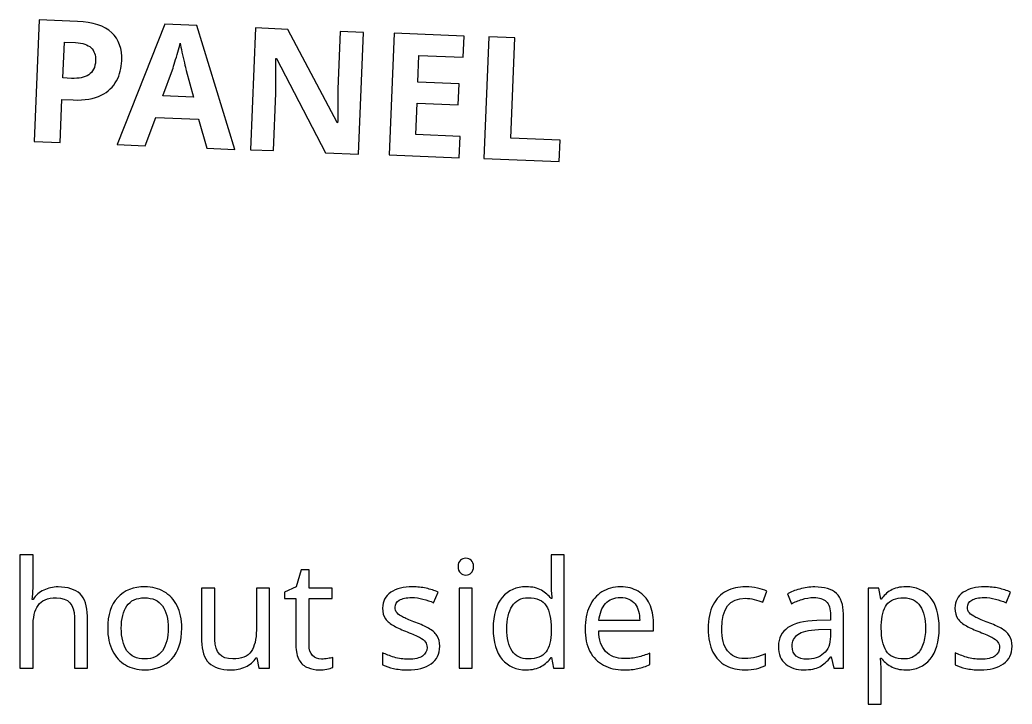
# Model space of a CAD drawing. Header units: inches. Extents: x -6.7 to 20.3, y -5.6 to 12.6.
# Drawn here: x 0.859 to 2.151, y 9.651 to 10.542 of the extents above; entities that cross this region are included whole.
import ezdxf

# ---------------------------------------------------------------- set-up
doc = ezdxf.new("R2010")
doc.units = ezdxf.units.IN
doc.header["$MEASUREMENT"] = 0
doc.layers.add('Layer 1', color=7, linetype='Continuous')

msp = doc.modelspace()

# ---------------------------------------------------------------- linework, layer by layer
at = {"layer": 'Layer 1', "color": 250}
for points, knots in [([(0.9342, 10.5399), (0.9546, 10.539), (0.9695, 10.5341), (0.9789, 10.5252), (0.9883, 10.5164), (0.9927, 10.5041), (0.9921, 10.4886), (0.9917, 10.4793), (0.9894, 10.4706), (0.9852, 10.4626), (0.981, 10.4546), (0.9744, 10.4483), (0.9652, 10.4437), (0.9561, 10.439), (0.9439, 10.437), (0.9286, 10.4376), (0.9286, 10.4376), (0.9142, 10.4382), (0.9142, 10.4382), (0.9142, 10.4382), (0.9119, 10.3821), (0.9119, 10.3821), (0.9119, 10.3821), (0.8779, 10.3835), (0.8779, 10.3835), (0.8779, 10.3835), (0.8845, 10.5419), (0.8845, 10.5419), (0.8845, 10.5419), (0.9342, 10.5399), (0.9342, 10.5399)], [0, 0, 0, 0, 0.1, 0.1, 0.1, 0.2, 0.2, 0.2, 0.3, 0.3, 0.3, 0.4, 0.4, 0.4, 0.5, 0.5, 0.5, 0.6, 0.6, 0.6, 0.7, 0.7, 0.7, 0.8, 0.8, 0.8, 0.9, 0.9, 0.9, 1, 1, 1, 1]), ([(1.1028, 10.3746), (1.1028, 10.3746), (1.0921, 10.4124), (1.0921, 10.4124), (1.0921, 10.4124), (1.0362, 10.4147), (1.0362, 10.4147), (1.0362, 10.4147), (1.0225, 10.3779), (1.0225, 10.3779), (1.0225, 10.3779), (0.9859, 10.3795), (0.9859, 10.3795), (0.9859, 10.3795), (1.0481, 10.5363), (1.0481, 10.5363), (1.0481, 10.5363), (1.0899, 10.5346), (1.0899, 10.5346), (1.0899, 10.5346), (1.1394, 10.3731), (1.1394, 10.3731), (1.1394, 10.3731), (1.1028, 10.3746), (1.1028, 10.3746)], [0, 0, 0, 0, 0.125, 0.125, 0.125, 0.25, 0.25, 0.25, 0.375, 0.375, 0.375, 0.5, 0.5, 0.5, 0.625, 0.625, 0.625, 0.75, 0.75, 0.75, 0.875, 0.875, 0.875, 1, 1, 1, 1]), ([(1.3, 10.367), (1.3, 10.367), (1.2574, 10.3688), (1.2574, 10.3688), (1.2574, 10.3688), (1.1933, 10.4915), (1.1933, 10.4915), (1.1933, 10.4915), (1.1924, 10.4915), (1.1924, 10.4915), (1.1924, 10.484), (1.1924, 10.4764), (1.1925, 10.4688), (1.1925, 10.4613), (1.1926, 10.4537), (1.1925, 10.4462), (1.1925, 10.4462), (1.1894, 10.3716), (1.1894, 10.3716), (1.1894, 10.3716), (1.1595, 10.3728), (1.1595, 10.3728), (1.1595, 10.3728), (1.1661, 10.5313), (1.1661, 10.5313), (1.1661, 10.5313), (1.2084, 10.5295), (1.2084, 10.5295), (1.2084, 10.5295), (1.2723, 10.408), (1.2723, 10.408), (1.2723, 10.408), (1.273, 10.4079), (1.273, 10.4079), (1.2732, 10.4153), (1.2732, 10.4227), (1.2732, 10.4299), (1.2732, 10.4372), (1.2732, 10.4444), (1.2733, 10.4517), (1.2733, 10.4517), (1.2763, 10.5267), (1.2763, 10.5267), (1.2763, 10.5267), (1.3065, 10.5255), (1.3065, 10.5255), (1.3065, 10.5255), (1.3, 10.367), (1.3, 10.367)], [0, 0, 0, 0, 0.0625, 0.0625, 0.0625, 0.125, 0.125, 0.125, 0.1875, 0.1875, 0.1875, 0.25, 0.25, 0.25, 0.3125, 0.3125, 0.3125, 0.375, 0.375, 0.375, 0.4375, 0.4375, 0.4375, 0.5, 0.5, 0.5, 0.5625, 0.5625, 0.5625, 0.625, 0.625, 0.625, 0.6875, 0.6875, 0.6875, 0.75, 0.75, 0.75, 0.8125, 0.8125, 0.8125, 0.875, 0.875, 0.875, 0.9375, 0.9375, 0.9375, 1, 1, 1, 1]), ([(1.4313, 10.3622), (1.4313, 10.3622), (1.34, 10.366), (1.34, 10.366), (1.34, 10.366), (1.3466, 10.5244), (1.3466, 10.5244), (1.3466, 10.5244), (1.4378, 10.5207), (1.4378, 10.5207), (1.4378, 10.5207), (1.4366, 10.4932), (1.4366, 10.4932), (1.4366, 10.4932), (1.3789, 10.4955), (1.3789, 10.4955), (1.3789, 10.4955), (1.3775, 10.4607), (1.3775, 10.4607), (1.3775, 10.4607), (1.4312, 10.4585), (1.4312, 10.4585), (1.4312, 10.4585), (1.4301, 10.431), (1.4301, 10.431), (1.4301, 10.431), (1.3764, 10.4332), (1.3764, 10.4332), (1.3764, 10.4332), (1.3747, 10.3924), (1.3747, 10.3924), (1.3747, 10.3924), (1.4324, 10.39), (1.4324, 10.39), (1.4324, 10.39), (1.4313, 10.3622), (1.4313, 10.3622)], [0, 0, 0, 0, 0.083333, 0.083333, 0.083333, 0.166667, 0.166667, 0.166667, 0.25, 0.25, 0.25, 0.333333, 0.333333, 0.333333, 0.416667, 0.416667, 0.416667, 0.5, 0.5, 0.5, 0.583333, 0.583333, 0.583333, 0.666667, 0.666667, 0.666667, 0.75, 0.75, 0.75, 0.833333, 0.833333, 0.833333, 0.916667, 0.916667, 0.916667, 1, 1, 1, 1]), ([(1.4633, 10.3613), (1.4633, 10.3613), (1.4698, 10.5198), (1.4698, 10.5198), (1.4698, 10.5198), (1.5038, 10.5184), (1.5038, 10.5184), (1.5038, 10.5184), (1.4984, 10.3879), (1.4984, 10.3879), (1.4984, 10.3879), (1.5625, 10.3853), (1.5625, 10.3853), (1.5625, 10.3853), (1.5614, 10.3573), (1.5614, 10.3573), (1.5614, 10.3573), (1.4633, 10.3613), (1.4633, 10.3613)], [0, 0, 0, 0, 0.166667, 0.166667, 0.166667, 0.333333, 0.333333, 0.333333, 0.5, 0.5, 0.5, 0.666667, 0.666667, 0.666667, 0.833333, 0.833333, 0.833333, 1, 1, 1, 1]), ([(0.9319, 10.5122), (0.9319, 10.5122), (0.9173, 10.5128), (0.9173, 10.5128), (0.9173, 10.5128), (0.9154, 10.4662), (0.9154, 10.4662), (0.9154, 10.4662), (0.9267, 10.4657), (0.9267, 10.4657), (0.936, 10.4653), (0.9434, 10.4669), (0.949, 10.4704), (0.9545, 10.4738), (0.9575, 10.48), (0.9579, 10.4889), (0.9582, 10.496), (0.9562, 10.5016), (0.952, 10.5056), (0.9478, 10.5096), (0.9411, 10.5118), (0.9319, 10.5122)], [0, 0, 0, 0, 0.142857, 0.142857, 0.142857, 0.285714, 0.285714, 0.285714, 0.428571, 0.428571, 0.428571, 0.571429, 0.571429, 0.571429, 0.714286, 0.714286, 0.714286, 0.857143, 0.857143, 0.857143, 1, 1, 1, 1]), ([(1.0759, 10.476), (1.0754, 10.4782), (1.0746, 10.4816), (1.0735, 10.4861), (1.0724, 10.4906), (1.0714, 10.4952), (1.0704, 10.4999), (1.0694, 10.5046), (1.0686, 10.5085), (1.068, 10.5114), (1.0673, 10.5081), (1.0663, 10.5042), (1.065, 10.4999), (1.0637, 10.4956), (1.0624, 10.4913), (1.0612, 10.4872), (1.06, 10.483), (1.059, 10.4795), (1.0581, 10.4767), (1.0581, 10.4767), (1.0454, 10.4428), (1.0454, 10.4428), (1.0454, 10.4428), (1.0856, 10.4411), (1.0856, 10.4411), (1.0856, 10.4411), (1.0759, 10.476), (1.0759, 10.476)], [0, 0, 0, 0, 0.111111, 0.111111, 0.111111, 0.222222, 0.222222, 0.222222, 0.333333, 0.333333, 0.333333, 0.444444, 0.444444, 0.444444, 0.555556, 0.555556, 0.555556, 0.666667, 0.666667, 0.666667, 0.777778, 0.777778, 0.777778, 0.888889, 0.888889, 0.888889, 1, 1, 1, 1]), ([(0.8765, 9.8017), (0.8765, 9.7965), (0.8761, 9.7917), (0.8755, 9.7871), (0.8755, 9.7871), (0.8767, 9.7871), (0.8767, 9.7871), (0.88, 9.7924), (0.8846, 9.7965), (0.8904, 9.7992), (0.8961, 9.8019), (0.9024, 9.8033), (0.9091, 9.8033), (0.9218, 9.8033), (0.9314, 9.8002), (0.9377, 9.7942), (0.9441, 9.7882), (0.9472, 9.7785), (0.9472, 9.7652), (0.9472, 9.7652), (0.9472, 9.6973), (0.9472, 9.6973), (0.9472, 9.6973), (0.9303, 9.6973), (0.9303, 9.6973), (0.9303, 9.6973), (0.9303, 9.764), (0.9303, 9.764), (0.9303, 9.7807), (0.9225, 9.7891), (0.907, 9.7891), (0.8953, 9.7891), (0.8873, 9.7858), (0.883, 9.7792), (0.8786, 9.7727), (0.8765, 9.7633), (0.8765, 9.7512), (0.8765, 9.7512), (0.8765, 9.6973), (0.8765, 9.6973), (0.8765, 9.6973), (0.8594, 9.6973), (0.8594, 9.6973), (0.8594, 9.6973), (0.8594, 9.8451), (0.8594, 9.8451), (0.8594, 9.8451), (0.8765, 9.8451), (0.8765, 9.8451), (0.8765, 9.8451), (0.8765, 9.8017), (0.8765, 9.8017)], [0, 0, 0, 0, 0.058824, 0.058824, 0.058824, 0.117647, 0.117647, 0.117647, 0.176471, 0.176471, 0.176471, 0.235294, 0.235294, 0.235294, 0.294118, 0.294118, 0.294118, 0.352941, 0.352941, 0.352941, 0.411765, 0.411765, 0.411765, 0.470588, 0.470588, 0.470588, 0.529412, 0.529412, 0.529412, 0.588235, 0.588235, 0.588235, 0.647059, 0.647059, 0.647059, 0.705882, 0.705882, 0.705882, 0.764706, 0.764706, 0.764706, 0.823529, 0.823529, 0.823529, 0.882353, 0.882353, 0.882353, 0.941176, 0.941176, 0.941176, 1, 1, 1, 1]), ([(1.5183, 9.6953), (1.5054, 9.6953), (1.495, 9.6999), (1.4872, 9.7089), (1.4794, 9.7179), (1.4755, 9.7313), (1.4755, 9.7492), (1.4755, 9.7671), (1.4795, 9.7806), (1.4873, 9.7897), (1.4951, 9.7989), (1.5055, 9.8035), (1.5185, 9.8035), (1.5265, 9.8035), (1.5331, 9.802), (1.5382, 9.799), (1.5434, 9.796), (1.5475, 9.7924), (1.5508, 9.7881), (1.5508, 9.7881), (1.552, 9.7881), (1.552, 9.7881), (1.5518, 9.7898), (1.5516, 9.7923), (1.5513, 9.7956), (1.5509, 9.7989), (1.5508, 9.8015), (1.5508, 9.8035), (1.5508, 9.8035), (1.5508, 9.8451), (1.5508, 9.8451), (1.5508, 9.8451), (1.5679, 9.8451), (1.5679, 9.8451), (1.5679, 9.8451), (1.5679, 9.6973), (1.5679, 9.6973), (1.5679, 9.6973), (1.5541, 9.6973), (1.5541, 9.6973), (1.5541, 9.6973), (1.5516, 9.7113), (1.5516, 9.7113), (1.5516, 9.7113), (1.5508, 9.7113), (1.5508, 9.7113), (1.5477, 9.7069), (1.5435, 9.7031), (1.5383, 9.7), (1.5332, 9.6969), (1.5265, 9.6953), (1.5183, 9.6953)], [0, 0, 0, 0, 0.058824, 0.058824, 0.058824, 0.117647, 0.117647, 0.117647, 0.176471, 0.176471, 0.176471, 0.235294, 0.235294, 0.235294, 0.294118, 0.294118, 0.294118, 0.352941, 0.352941, 0.352941, 0.411765, 0.411765, 0.411765, 0.470588, 0.470588, 0.470588, 0.529412, 0.529412, 0.529412, 0.588235, 0.588235, 0.588235, 0.647059, 0.647059, 0.647059, 0.705882, 0.705882, 0.705882, 0.764706, 0.764706, 0.764706, 0.823529, 0.823529, 0.823529, 0.882353, 0.882353, 0.882353, 0.941176, 0.941176, 0.941176, 1, 1, 1, 1]), ([(1.44, 9.8406), (1.4425, 9.8406), (1.4449, 9.8397), (1.4469, 9.838), (1.4489, 9.8362), (1.4499, 9.8335), (1.4499, 9.8297), (1.4499, 9.8261), (1.4489, 9.8234), (1.4469, 9.8215), (1.4449, 9.8197), (1.4425, 9.8188), (1.44, 9.8188), (1.4371, 9.8188), (1.4347, 9.8197), (1.4328, 9.8215), (1.4308, 9.8234), (1.4298, 9.8261), (1.4298, 9.8297), (1.4298, 9.8335), (1.4308, 9.8362), (1.4328, 9.838), (1.4347, 9.8397), (1.4371, 9.8406), (1.44, 9.8406)], [0, 0, 0, 0, 0.125, 0.125, 0.125, 0.25, 0.25, 0.25, 0.375, 0.375, 0.375, 0.5, 0.5, 0.5, 0.625, 0.625, 0.625, 0.75, 0.75, 0.75, 0.875, 0.875, 0.875, 1, 1, 1, 1]), ([(1.2521, 9.7093), (1.2547, 9.7093), (1.2574, 9.7096), (1.2601, 9.71), (1.2628, 9.7105), (1.265, 9.711), (1.2667, 9.7115), (1.2667, 9.7115), (1.2667, 9.6985), (1.2667, 9.6985), (1.2649, 9.6976), (1.2623, 9.6968), (1.2589, 9.6962), (1.2556, 9.6956), (1.2523, 9.6953), (1.2492, 9.6953), (1.2438, 9.6953), (1.2387, 9.6963), (1.2341, 9.6982), (1.2295, 9.7), (1.2258, 9.7033), (1.223, 9.708), (1.2201, 9.7127), (1.2187, 9.7192), (1.2187, 9.7276), (1.2187, 9.7276), (1.2187, 9.7883), (1.2187, 9.7883), (1.2187, 9.7883), (1.2039, 9.7883), (1.2039, 9.7883), (1.2039, 9.7883), (1.2039, 9.7965), (1.2039, 9.7965), (1.2039, 9.7965), (1.2189, 9.8033), (1.2189, 9.8033), (1.2189, 9.8033), (1.2257, 9.8254), (1.2257, 9.8254), (1.2257, 9.8254), (1.2358, 9.8254), (1.2358, 9.8254), (1.2358, 9.8254), (1.2358, 9.8015), (1.2358, 9.8015), (1.2358, 9.8015), (1.2659, 9.8015), (1.2659, 9.8015), (1.2659, 9.8015), (1.2659, 9.7883), (1.2659, 9.7883), (1.2659, 9.7883), (1.2358, 9.7883), (1.2358, 9.7883), (1.2358, 9.7883), (1.2358, 9.728), (1.2358, 9.728), (1.2358, 9.7217), (1.2373, 9.717), (1.2404, 9.7139), (1.2434, 9.7109), (1.2473, 9.7093), (1.2521, 9.7093)], [0, 0, 0, 0, 0.047619, 0.047619, 0.047619, 0.095238, 0.095238, 0.095238, 0.142857, 0.142857, 0.142857, 0.190476, 0.190476, 0.190476, 0.238095, 0.238095, 0.238095, 0.285714, 0.285714, 0.285714, 0.333333, 0.333333, 0.333333, 0.380952, 0.380952, 0.380952, 0.428571, 0.428571, 0.428571, 0.47619, 0.47619, 0.47619, 0.52381, 0.52381, 0.52381, 0.571429, 0.571429, 0.571429, 0.619048, 0.619048, 0.619048, 0.666667, 0.666667, 0.666667, 0.714286, 0.714286, 0.714286, 0.761905, 0.761905, 0.761905, 0.809524, 0.809524, 0.809524, 0.857143, 0.857143, 0.857143, 0.904762, 0.904762, 0.904762, 0.952381, 0.952381, 0.952381, 1, 1, 1, 1]), ([(1.0701, 9.7496), (1.0701, 9.7324), (1.0658, 9.719), (1.057, 9.7095), (1.0483, 9.7001), (1.0364, 9.6953), (1.0215, 9.6953), (1.0123, 9.6953), (1.0041, 9.6975), (0.9969, 9.7017), (0.9897, 9.7059), (0.9841, 9.712), (0.9799, 9.7201), (0.9758, 9.7282), (0.9737, 9.7381), (0.9737, 9.7496), (0.9737, 9.7668), (0.978, 9.7801), (0.9867, 9.7895), (0.9954, 9.7988), (1.0072, 9.8035), (1.0221, 9.8035), (1.0316, 9.8035), (1.0399, 9.8014), (1.0471, 9.7971), (1.0543, 9.7929), (1.0599, 9.7868), (1.064, 9.7789), (1.0681, 9.7709), (1.0701, 9.7611), (1.0701, 9.7496)], [0, 0, 0, 0, 0.1, 0.1, 0.1, 0.2, 0.2, 0.2, 0.3, 0.3, 0.3, 0.4, 0.4, 0.4, 0.5, 0.5, 0.5, 0.6, 0.6, 0.6, 0.7, 0.7, 0.7, 0.8, 0.8, 0.8, 0.9, 0.9, 0.9, 1, 1, 1, 1]), ([(1.1843, 9.8015), (1.1843, 9.8015), (1.1843, 9.6973), (1.1843, 9.6973), (1.1843, 9.6973), (1.1703, 9.6973), (1.1703, 9.6973), (1.1703, 9.6973), (1.1677, 9.7111), (1.1677, 9.7111), (1.1677, 9.7111), (1.167, 9.7111), (1.167, 9.7111), (1.1636, 9.7057), (1.1589, 9.7017), (1.153, 9.6991), (1.147, 9.6966), (1.1406, 9.6953), (1.1339, 9.6953), (1.1213, 9.6953), (1.1119, 9.6984), (1.1055, 9.7044), (1.0992, 9.7104), (1.096, 9.72), (1.096, 9.7333), (1.096, 9.7333), (1.096, 9.8015), (1.096, 9.8015), (1.096, 9.8015), (1.1133, 9.8015), (1.1133, 9.8015), (1.1133, 9.8015), (1.1133, 9.7344), (1.1133, 9.7344), (1.1133, 9.7178), (1.121, 9.7095), (1.1364, 9.7095), (1.148, 9.7095), (1.156, 9.7128), (1.1604, 9.7193), (1.1649, 9.7257), (1.1672, 9.7351), (1.1672, 9.7473), (1.1672, 9.7473), (1.1672, 9.8015), (1.1672, 9.8015), (1.1672, 9.8015), (1.1843, 9.8015), (1.1843, 9.8015)], [0, 0, 0, 0, 0.0625, 0.0625, 0.0625, 0.125, 0.125, 0.125, 0.1875, 0.1875, 0.1875, 0.25, 0.25, 0.25, 0.3125, 0.3125, 0.3125, 0.375, 0.375, 0.375, 0.4375, 0.4375, 0.4375, 0.5, 0.5, 0.5, 0.5625, 0.5625, 0.5625, 0.625, 0.625, 0.625, 0.6875, 0.6875, 0.6875, 0.75, 0.75, 0.75, 0.8125, 0.8125, 0.8125, 0.875, 0.875, 0.875, 0.9375, 0.9375, 0.9375, 1, 1, 1, 1]), ([(1.4059, 9.7261), (1.4059, 9.716), (1.4022, 9.7083), (1.3946, 9.7031), (1.3871, 9.6979), (1.377, 9.6953), (1.3643, 9.6953), (1.3571, 9.6953), (1.3508, 9.6959), (1.3456, 9.6971), (1.3403, 9.6983), (1.3357, 9.6999), (1.3316, 9.702), (1.3316, 9.702), (1.3316, 9.7175), (1.3316, 9.7175), (1.3358, 9.7154), (1.3408, 9.7135), (1.3467, 9.7118), (1.3526, 9.71), (1.3586, 9.7092), (1.3647, 9.7092), (1.3734, 9.7092), (1.3797, 9.7105), (1.3836, 9.7133), (1.3875, 9.7161), (1.3894, 9.7198), (1.3894, 9.7245), (1.3894, 9.7271), (1.3887, 9.7294), (1.3873, 9.7315), (1.3858, 9.7336), (1.3833, 9.7357), (1.3796, 9.7377), (1.3759, 9.7398), (1.3706, 9.7421), (1.3637, 9.7447), (1.357, 9.7473), (1.3512, 9.7499), (1.3464, 9.7525), (1.3416, 9.7551), (1.3379, 9.7582), (1.3353, 9.7618), (1.3328, 9.7655), (1.3315, 9.7701), (1.3315, 9.7758), (1.3315, 9.7847), (1.3351, 9.7915), (1.3422, 9.7963), (1.3494, 9.8011), (1.3589, 9.8035), (1.3705, 9.8035), (1.3769, 9.8035), (1.3828, 9.8028), (1.3883, 9.8016), (1.3938, 9.8004), (1.399, 9.7987), (1.4038, 9.7965), (1.4038, 9.7965), (1.398, 9.7828), (1.398, 9.7828), (1.3935, 9.7847), (1.3889, 9.7862), (1.3841, 9.7875), (1.3794, 9.7888), (1.3744, 9.7895), (1.3694, 9.7895), (1.3624, 9.7895), (1.357, 9.7883), (1.3533, 9.7861), (1.3496, 9.7838), (1.3478, 9.7807), (1.3478, 9.7768), (1.3478, 9.774), (1.3486, 9.7715), (1.3503, 9.7695), (1.352, 9.7675), (1.3548, 9.7656), (1.3588, 9.7637), (1.3627, 9.7618), (1.368, 9.7596), (1.3746, 9.757), (1.3812, 9.7545), (1.3869, 9.752), (1.3915, 9.7494), (1.3962, 9.7468), (1.3998, 9.7437), (1.4022, 9.74), (1.4047, 9.7363), (1.4059, 9.7316), (1.4059, 9.7261)], [0, 0, 0, 0, 0.033333, 0.033333, 0.033333, 0.066667, 0.066667, 0.066667, 0.1, 0.1, 0.1, 0.133333, 0.133333, 0.133333, 0.166667, 0.166667, 0.166667, 0.2, 0.2, 0.2, 0.233333, 0.233333, 0.233333, 0.266667, 0.266667, 0.266667, 0.3, 0.3, 0.3, 0.333333, 0.333333, 0.333333, 0.366667, 0.366667, 0.366667, 0.4, 0.4, 0.4, 0.433333, 0.433333, 0.433333, 0.466667, 0.466667, 0.466667, 0.5, 0.5, 0.5, 0.533333, 0.533333, 0.533333, 0.566667, 0.566667, 0.566667, 0.6, 0.6, 0.6, 0.633333, 0.633333, 0.633333, 0.666667, 0.666667, 0.666667, 0.7, 0.7, 0.7, 0.733333, 0.733333, 0.733333, 0.766667, 0.766667, 0.766667, 0.8, 0.8, 0.8, 0.833333, 0.833333, 0.833333, 0.866667, 0.866667, 0.866667, 0.9, 0.9, 0.9, 0.933333, 0.933333, 0.933333, 0.966667, 0.966667, 0.966667, 1, 1, 1, 1]), ([(1.4483, 9.8015), (1.4483, 9.8015), (1.4483, 9.6973), (1.4483, 9.6973), (1.4483, 9.6973), (1.4312, 9.6973), (1.4312, 9.6973), (1.4312, 9.6973), (1.4312, 9.8015), (1.4312, 9.8015), (1.4312, 9.8015), (1.4483, 9.8015), (1.4483, 9.8015)], [0, 0, 0, 0, 0.25, 0.25, 0.25, 0.5, 0.5, 0.5, 0.75, 0.75, 0.75, 1, 1, 1, 1]), ([(1.6412, 9.8035), (1.6501, 9.8035), (1.6578, 9.8015), (1.6642, 9.7976), (1.6707, 9.7937), (1.6756, 9.7883), (1.679, 9.7812), (1.6825, 9.7741), (1.6842, 9.7659), (1.6842, 9.7564), (1.6842, 9.7564), (1.6842, 9.7461), (1.6842, 9.7461), (1.6842, 9.7461), (1.6128, 9.7461), (1.6128, 9.7461), (1.6131, 9.7343), (1.6161, 9.7253), (1.6219, 9.7192), (1.6276, 9.713), (1.6357, 9.7099), (1.6461, 9.7099), (1.6527, 9.7099), (1.6585, 9.7105), (1.6637, 9.7118), (1.6688, 9.713), (1.6741, 9.7148), (1.6795, 9.7171), (1.6795, 9.7171), (1.6795, 9.7022), (1.6795, 9.7022), (1.6742, 9.6998), (1.6689, 9.6981), (1.6638, 9.697), (1.6586, 9.6959), (1.6524, 9.6953), (1.6453, 9.6953), (1.6354, 9.6953), (1.6267, 9.6974), (1.6191, 9.7014), (1.6116, 9.7054), (1.6057, 9.7114), (1.6014, 9.7194), (1.5972, 9.7273), (1.5951, 9.7371), (1.5951, 9.7486), (1.5951, 9.76), (1.597, 9.7698), (1.6009, 9.778), (1.6047, 9.7862), (1.6101, 9.7924), (1.617, 9.7968), (1.6239, 9.8013), (1.632, 9.8035), (1.6412, 9.8035)], [0, 0, 0, 0, 0.055556, 0.055556, 0.055556, 0.111111, 0.111111, 0.111111, 0.166667, 0.166667, 0.166667, 0.222222, 0.222222, 0.222222, 0.277778, 0.277778, 0.277778, 0.333333, 0.333333, 0.333333, 0.388889, 0.388889, 0.388889, 0.444444, 0.444444, 0.444444, 0.5, 0.5, 0.5, 0.555556, 0.555556, 0.555556, 0.611111, 0.611111, 0.611111, 0.666667, 0.666667, 0.666667, 0.722222, 0.722222, 0.722222, 0.777778, 0.777778, 0.777778, 0.833333, 0.833333, 0.833333, 0.888889, 0.888889, 0.888889, 0.944444, 0.944444, 0.944444, 1, 1, 1, 1]), ([(1.803, 9.6953), (1.7938, 9.6953), (1.7856, 9.6972), (1.7784, 9.701), (1.7712, 9.7047), (1.7655, 9.7106), (1.7615, 9.7185), (1.7574, 9.7264), (1.7553, 9.7365), (1.7553, 9.7488), (1.7553, 9.7617), (1.7575, 9.7721), (1.7618, 9.7801), (1.766, 9.7882), (1.7718, 9.7941), (1.7792, 9.7978), (1.7865, 9.8016), (1.7948, 9.8035), (1.8041, 9.8035), (1.8095, 9.8035), (1.8146, 9.8029), (1.8195, 9.8018), (1.8244, 9.8007), (1.8285, 9.7994), (1.8316, 9.7978), (1.8316, 9.7978), (1.8263, 9.7836), (1.8263, 9.7836), (1.8232, 9.7848), (1.8196, 9.7859), (1.8154, 9.7869), (1.8113, 9.788), (1.8074, 9.7885), (1.8038, 9.7885), (1.7833, 9.7885), (1.773, 9.7753), (1.773, 9.749), (1.773, 9.7364), (1.7755, 9.7268), (1.7805, 9.7201), (1.7855, 9.7135), (1.7929, 9.7101), (1.8028, 9.7101), (1.8085, 9.7101), (1.8135, 9.7107), (1.8179, 9.7119), (1.8222, 9.713), (1.8262, 9.7145), (1.8298, 9.7162), (1.8298, 9.7162), (1.8298, 9.701), (1.8298, 9.701), (1.8263, 9.6992), (1.8225, 9.6978), (1.8182, 9.6968), (1.814, 9.6958), (1.8089, 9.6953), (1.803, 9.6953)], [0, 0, 0, 0, 0.052632, 0.052632, 0.052632, 0.105263, 0.105263, 0.105263, 0.157895, 0.157895, 0.157895, 0.210526, 0.210526, 0.210526, 0.263158, 0.263158, 0.263158, 0.315789, 0.315789, 0.315789, 0.368421, 0.368421, 0.368421, 0.421053, 0.421053, 0.421053, 0.473684, 0.473684, 0.473684, 0.526316, 0.526316, 0.526316, 0.578947, 0.578947, 0.578947, 0.631579, 0.631579, 0.631579, 0.684211, 0.684211, 0.684211, 0.736842, 0.736842, 0.736842, 0.789474, 0.789474, 0.789474, 0.842105, 0.842105, 0.842105, 0.894737, 0.894737, 0.894737, 0.947368, 0.947368, 0.947368, 1, 1, 1, 1]), ([(1.894, 9.8033), (1.9067, 9.8033), (1.9161, 9.8005), (1.9222, 9.7949), (1.9283, 9.7893), (1.9313, 9.7804), (1.9313, 9.7683), (1.9313, 9.7683), (1.9313, 9.6973), (1.9313, 9.6973), (1.9313, 9.6973), (1.9189, 9.6973), (1.9189, 9.6973), (1.9189, 9.6973), (1.9156, 9.7121), (1.9156, 9.7121), (1.9156, 9.7121), (1.9148, 9.7121), (1.9148, 9.7121), (1.9102, 9.7064), (1.9055, 9.7022), (1.9005, 9.6994), (1.8955, 9.6967), (1.8886, 9.6953), (1.8798, 9.6953), (1.8703, 9.6953), (1.8625, 9.6978), (1.8563, 9.7028), (1.85, 9.7078), (1.8469, 9.7156), (1.8469, 9.7263), (1.8469, 9.7366), (1.851, 9.7446), (1.8592, 9.7503), (1.8673, 9.7559), (1.8799, 9.759), (1.8969, 9.7595), (1.8969, 9.7595), (1.9146, 9.7601), (1.9146, 9.7601), (1.9146, 9.7601), (1.9146, 9.7663), (1.9146, 9.7663), (1.9146, 9.775), (1.9127, 9.781), (1.909, 9.7844), (1.9052, 9.7878), (1.8999, 9.7895), (1.893, 9.7895), (1.8876, 9.7895), (1.8824, 9.7886), (1.8775, 9.787), (1.8725, 9.7854), (1.8679, 9.7836), (1.8636, 9.7815), (1.8636, 9.7815), (1.8584, 9.7943), (1.8584, 9.7943), (1.8629, 9.7968), (1.8683, 9.7989), (1.8745, 9.8006), (1.8808, 9.8024), (1.8872, 9.8033), (1.894, 9.8033)], [0, 0, 0, 0, 0.047619, 0.047619, 0.047619, 0.095238, 0.095238, 0.095238, 0.142857, 0.142857, 0.142857, 0.190476, 0.190476, 0.190476, 0.238095, 0.238095, 0.238095, 0.285714, 0.285714, 0.285714, 0.333333, 0.333333, 0.333333, 0.380952, 0.380952, 0.380952, 0.428571, 0.428571, 0.428571, 0.47619, 0.47619, 0.47619, 0.52381, 0.52381, 0.52381, 0.571429, 0.571429, 0.571429, 0.619048, 0.619048, 0.619048, 0.666667, 0.666667, 0.666667, 0.714286, 0.714286, 0.714286, 0.761905, 0.761905, 0.761905, 0.809524, 0.809524, 0.809524, 0.857143, 0.857143, 0.857143, 0.904762, 0.904762, 0.904762, 0.952381, 0.952381, 0.952381, 1, 1, 1, 1]), ([(2.0132, 9.8035), (2.026, 9.8035), (2.0363, 9.799), (2.0442, 9.79), (2.052, 9.7811), (2.056, 9.7676), (2.056, 9.7496), (2.056, 9.7318), (2.052, 9.7184), (2.0442, 9.7092), (2.0363, 9.6999), (2.0259, 9.6953), (2.013, 9.6953), (2.0049, 9.6953), (1.9983, 9.6969), (1.993, 9.6999), (1.9878, 9.703), (1.9837, 9.7065), (1.9807, 9.7105), (1.9807, 9.7105), (1.9795, 9.7105), (1.9795, 9.7105), (1.9798, 9.7083), (1.9801, 9.7055), (1.9803, 9.7022), (1.9806, 9.6988), (1.9807, 9.6959), (1.9807, 9.6934), (1.9807, 9.6934), (1.9807, 9.6506), (1.9807, 9.6506), (1.9807, 9.6506), (1.9636, 9.6506), (1.9636, 9.6506), (1.9636, 9.6506), (1.9636, 9.8015), (1.9636, 9.8015), (1.9636, 9.8015), (1.9776, 9.8015), (1.9776, 9.8015), (1.9776, 9.8015), (1.9799, 9.7873), (1.9799, 9.7873), (1.9799, 9.7873), (1.9807, 9.7873), (1.9807, 9.7873), (1.9838, 9.7919), (1.9879, 9.7957), (1.993, 9.7988), (1.998, 9.8019), (2.0047, 9.8035), (2.0132, 9.8035)], [0, 0, 0, 0, 0.058824, 0.058824, 0.058824, 0.117647, 0.117647, 0.117647, 0.176471, 0.176471, 0.176471, 0.235294, 0.235294, 0.235294, 0.294118, 0.294118, 0.294118, 0.352941, 0.352941, 0.352941, 0.411765, 0.411765, 0.411765, 0.470588, 0.470588, 0.470588, 0.529412, 0.529412, 0.529412, 0.588235, 0.588235, 0.588235, 0.647059, 0.647059, 0.647059, 0.705882, 0.705882, 0.705882, 0.764706, 0.764706, 0.764706, 0.823529, 0.823529, 0.823529, 0.882353, 0.882353, 0.882353, 0.941176, 0.941176, 0.941176, 1, 1, 1, 1]), ([(2.151, 9.7261), (2.151, 9.716), (2.1473, 9.7083), (2.1398, 9.7031), (2.1322, 9.6979), (2.1221, 9.6953), (2.1094, 9.6953), (2.1022, 9.6953), (2.0959, 9.6959), (2.0907, 9.6971), (2.0854, 9.6983), (2.0808, 9.6999), (2.0768, 9.702), (2.0768, 9.702), (2.0768, 9.7175), (2.0768, 9.7175), (2.0809, 9.7154), (2.0859, 9.7135), (2.0918, 9.7118), (2.0977, 9.71), (2.1037, 9.7092), (2.1098, 9.7092), (2.1185, 9.7092), (2.1248, 9.7105), (2.1287, 9.7133), (2.1326, 9.7161), (2.1345, 9.7198), (2.1345, 9.7245), (2.1345, 9.7271), (2.1338, 9.7294), (2.1324, 9.7315), (2.1309, 9.7336), (2.1284, 9.7357), (2.1247, 9.7377), (2.121, 9.7398), (2.1157, 9.7421), (2.1088, 9.7447), (2.1021, 9.7473), (2.0963, 9.7499), (2.0915, 9.7525), (2.0867, 9.7551), (2.083, 9.7582), (2.0805, 9.7618), (2.0779, 9.7655), (2.0766, 9.7701), (2.0766, 9.7758), (2.0766, 9.7847), (2.0802, 9.7915), (2.0874, 9.7963), (2.0945, 9.8011), (2.104, 9.8035), (2.1156, 9.8035), (2.122, 9.8035), (2.1279, 9.8028), (2.1334, 9.8016), (2.1389, 9.8004), (2.1441, 9.7987), (2.1489, 9.7965), (2.1489, 9.7965), (2.1431, 9.7828), (2.1431, 9.7828), (2.1387, 9.7847), (2.1341, 9.7862), (2.1293, 9.7875), (2.1245, 9.7888), (2.1195, 9.7895), (2.1145, 9.7895), (2.1075, 9.7895), (2.1021, 9.7883), (2.0984, 9.7861), (2.0947, 9.7838), (2.0929, 9.7807), (2.0929, 9.7768), (2.0929, 9.774), (2.0937, 9.7715), (2.0954, 9.7695), (2.0971, 9.7675), (2.0999, 9.7656), (2.1039, 9.7637), (2.1078, 9.7618), (2.1131, 9.7596), (2.1197, 9.757), (2.1263, 9.7545), (2.132, 9.752), (2.1366, 9.7494), (2.1413, 9.7468), (2.1449, 9.7437), (2.1473, 9.74), (2.1498, 9.7363), (2.151, 9.7316), (2.151, 9.7261)], [0, 0, 0, 0, 0.033333, 0.033333, 0.033333, 0.066667, 0.066667, 0.066667, 0.1, 0.1, 0.1, 0.133333, 0.133333, 0.133333, 0.166667, 0.166667, 0.166667, 0.2, 0.2, 0.2, 0.233333, 0.233333, 0.233333, 0.266667, 0.266667, 0.266667, 0.3, 0.3, 0.3, 0.333333, 0.333333, 0.333333, 0.366667, 0.366667, 0.366667, 0.4, 0.4, 0.4, 0.433333, 0.433333, 0.433333, 0.466667, 0.466667, 0.466667, 0.5, 0.5, 0.5, 0.533333, 0.533333, 0.533333, 0.566667, 0.566667, 0.566667, 0.6, 0.6, 0.6, 0.633333, 0.633333, 0.633333, 0.666667, 0.666667, 0.666667, 0.7, 0.7, 0.7, 0.733333, 0.733333, 0.733333, 0.766667, 0.766667, 0.766667, 0.8, 0.8, 0.8, 0.833333, 0.833333, 0.833333, 0.866667, 0.866667, 0.866667, 0.9, 0.9, 0.9, 0.933333, 0.933333, 0.933333, 0.966667, 0.966667, 0.966667, 1, 1, 1, 1]), ([(0.9914, 9.7496), (0.9914, 9.7373), (0.9938, 9.7275), (0.9987, 9.7203), (1.0035, 9.7131), (1.0113, 9.7095), (1.0219, 9.7095), (1.0324, 9.7095), (1.0401, 9.7131), (1.045, 9.7203), (1.05, 9.7275), (1.0524, 9.7373), (1.0524, 9.7496), (1.0524, 9.7619), (1.05, 9.7716), (1.045, 9.7786), (1.0401, 9.7856), (1.0323, 9.7891), (1.0217, 9.7891), (1.0111, 9.7891), (1.0034, 9.7856), (0.9986, 9.7786), (0.9938, 9.7716), (0.9914, 9.7619), (0.9914, 9.7496)], [0, 0, 0, 0, 0.125, 0.125, 0.125, 0.25, 0.25, 0.25, 0.375, 0.375, 0.375, 0.5, 0.5, 0.5, 0.625, 0.625, 0.625, 0.75, 0.75, 0.75, 0.875, 0.875, 0.875, 1, 1, 1, 1]), ([(1.521, 9.7095), (1.5321, 9.7095), (1.5398, 9.7126), (1.5443, 9.7186), (1.5487, 9.7246), (1.551, 9.7337), (1.551, 9.7459), (1.551, 9.7459), (1.551, 9.749), (1.551, 9.749), (1.551, 9.762), (1.5488, 9.7719), (1.5446, 9.7789), (1.5403, 9.7858), (1.5324, 9.7893), (1.5208, 9.7893), (1.5116, 9.7893), (1.5047, 9.7856), (1.5001, 9.7783), (1.4955, 9.771), (1.4932, 9.7611), (1.4932, 9.7488), (1.4932, 9.7364), (1.4955, 9.7267), (1.5001, 9.7198), (1.5047, 9.713), (1.5117, 9.7095), (1.521, 9.7095)], [0, 0, 0, 0, 0.111111, 0.111111, 0.111111, 0.222222, 0.222222, 0.222222, 0.333333, 0.333333, 0.333333, 0.444444, 0.444444, 0.444444, 0.555556, 0.555556, 0.555556, 0.666667, 0.666667, 0.666667, 0.777778, 0.777778, 0.777778, 0.888889, 0.888889, 0.888889, 1, 1, 1, 1]), ([(1.641, 9.7895), (1.6328, 9.7895), (1.6264, 9.7868), (1.6217, 9.7816), (1.6169, 9.7763), (1.6141, 9.769), (1.6132, 9.7597), (1.6132, 9.7597), (1.6663, 9.7597), (1.6663, 9.7597), (1.6662, 9.7685), (1.6641, 9.7757), (1.6601, 9.7812), (1.656, 9.7867), (1.6497, 9.7895), (1.641, 9.7895)], [0, 0, 0, 0, 0.2, 0.2, 0.2, 0.4, 0.4, 0.4, 0.6, 0.6, 0.6, 0.8, 0.8, 0.8, 1, 1, 1, 1]), ([(2.0101, 9.7891), (1.9994, 9.7891), (1.9919, 9.7861), (1.9876, 9.7801), (1.9833, 9.7742), (1.981, 9.7651), (1.9807, 9.7529), (1.9807, 9.7529), (1.9807, 9.7496), (1.9807, 9.7496), (1.9807, 9.7368), (1.9828, 9.7269), (1.987, 9.7199), (1.9912, 9.713), (1.999, 9.7095), (2.0105, 9.7095), (2.0168, 9.7095), (2.022, 9.7113), (2.0261, 9.7148), (2.0302, 9.7183), (2.0332, 9.7231), (2.0352, 9.7291), (2.0373, 9.7351), (2.0383, 9.742), (2.0383, 9.7498), (2.0383, 9.7617), (2.036, 9.7712), (2.0314, 9.7784), (2.0268, 9.7855), (2.0197, 9.7891), (2.0101, 9.7891)], [0, 0, 0, 0, 0.1, 0.1, 0.1, 0.2, 0.2, 0.2, 0.3, 0.3, 0.3, 0.4, 0.4, 0.4, 0.5, 0.5, 0.5, 0.6, 0.6, 0.6, 0.7, 0.7, 0.7, 0.8, 0.8, 0.8, 0.9, 0.9, 0.9, 1, 1, 1, 1]), ([(1.899, 9.7477), (1.8861, 9.7471), (1.8771, 9.7451), (1.8721, 9.7414), (1.8671, 9.7378), (1.8646, 9.7327), (1.8646, 9.7261), (1.8646, 9.7202), (1.8664, 9.716), (1.87, 9.7132), (1.8735, 9.7105), (1.8781, 9.7092), (1.8837, 9.7092), (1.8925, 9.7092), (1.8998, 9.7116), (1.9056, 9.7164), (1.9115, 9.7213), (1.9144, 9.7288), (1.9144, 9.7389), (1.9144, 9.7389), (1.9144, 9.7482), (1.9144, 9.7482), (1.9144, 9.7482), (1.899, 9.7477), (1.899, 9.7477)], [0, 0, 0, 0, 0.125, 0.125, 0.125, 0.25, 0.25, 0.25, 0.375, 0.375, 0.375, 0.5, 0.5, 0.5, 0.625, 0.625, 0.625, 0.75, 0.75, 0.75, 0.875, 0.875, 0.875, 1, 1, 1, 1])]:
    msp.add_open_spline(points, degree=3, knots=knots, dxfattribs=at)
at = {"layer": 'Layer 1', "color": 240, "lineweight": 9}
for points, knots in [([(0.9342, 10.5399), (0.9546, 10.539), (0.9695, 10.5341), (0.9789, 10.5252), (0.9883, 10.5164), (0.9927, 10.5041), (0.9921, 10.4886), (0.9917, 10.4793), (0.9894, 10.4706), (0.9852, 10.4626), (0.981, 10.4546), (0.9744, 10.4483), (0.9652, 10.4437), (0.9561, 10.439), (0.9439, 10.437), (0.9286, 10.4376), (0.9286, 10.4376), (0.9142, 10.4382), (0.9142, 10.4382), (0.9142, 10.4382), (0.9119, 10.3821), (0.9119, 10.3821), (0.9119, 10.3821), (0.8779, 10.3835), (0.8779, 10.3835), (0.8779, 10.3835), (0.8845, 10.5419), (0.8845, 10.5419), (0.8845, 10.5419), (0.9342, 10.5399), (0.9342, 10.5399)], [0, 0, 0, 0, 0.1, 0.1, 0.1, 0.2, 0.2, 0.2, 0.3, 0.3, 0.3, 0.4, 0.4, 0.4, 0.5, 0.5, 0.5, 0.6, 0.6, 0.6, 0.7, 0.7, 0.7, 0.8, 0.8, 0.8, 0.9, 0.9, 0.9, 1, 1, 1, 1]), ([(1.1028, 10.3746), (1.1028, 10.3746), (1.0921, 10.4124), (1.0921, 10.4124), (1.0921, 10.4124), (1.0362, 10.4147), (1.0362, 10.4147), (1.0362, 10.4147), (1.0225, 10.3779), (1.0225, 10.3779), (1.0225, 10.3779), (0.9859, 10.3795), (0.9859, 10.3795), (0.9859, 10.3795), (1.0481, 10.5363), (1.0481, 10.5363), (1.0481, 10.5363), (1.0899, 10.5346), (1.0899, 10.5346), (1.0899, 10.5346), (1.1394, 10.3731), (1.1394, 10.3731), (1.1394, 10.3731), (1.1028, 10.3746), (1.1028, 10.3746)], [0, 0, 0, 0, 0.125, 0.125, 0.125, 0.25, 0.25, 0.25, 0.375, 0.375, 0.375, 0.5, 0.5, 0.5, 0.625, 0.625, 0.625, 0.75, 0.75, 0.75, 0.875, 0.875, 0.875, 1, 1, 1, 1]), ([(1.3, 10.367), (1.3, 10.367), (1.2574, 10.3688), (1.2574, 10.3688), (1.2574, 10.3688), (1.1933, 10.4915), (1.1933, 10.4915), (1.1933, 10.4915), (1.1924, 10.4915), (1.1924, 10.4915), (1.1924, 10.484), (1.1924, 10.4764), (1.1925, 10.4688), (1.1925, 10.4613), (1.1926, 10.4537), (1.1925, 10.4462), (1.1925, 10.4462), (1.1894, 10.3716), (1.1894, 10.3716), (1.1894, 10.3716), (1.1595, 10.3728), (1.1595, 10.3728), (1.1595, 10.3728), (1.1661, 10.5313), (1.1661, 10.5313), (1.1661, 10.5313), (1.2084, 10.5295), (1.2084, 10.5295), (1.2084, 10.5295), (1.2723, 10.408), (1.2723, 10.408), (1.2723, 10.408), (1.273, 10.4079), (1.273, 10.4079), (1.2732, 10.4153), (1.2732, 10.4227), (1.2732, 10.4299), (1.2732, 10.4372), (1.2732, 10.4444), (1.2733, 10.4517), (1.2733, 10.4517), (1.2763, 10.5267), (1.2763, 10.5267), (1.2763, 10.5267), (1.3065, 10.5255), (1.3065, 10.5255), (1.3065, 10.5255), (1.3, 10.367), (1.3, 10.367)], [0, 0, 0, 0, 0.0625, 0.0625, 0.0625, 0.125, 0.125, 0.125, 0.1875, 0.1875, 0.1875, 0.25, 0.25, 0.25, 0.3125, 0.3125, 0.3125, 0.375, 0.375, 0.375, 0.4375, 0.4375, 0.4375, 0.5, 0.5, 0.5, 0.5625, 0.5625, 0.5625, 0.625, 0.625, 0.625, 0.6875, 0.6875, 0.6875, 0.75, 0.75, 0.75, 0.8125, 0.8125, 0.8125, 0.875, 0.875, 0.875, 0.9375, 0.9375, 0.9375, 1, 1, 1, 1]), ([(1.4313, 10.3622), (1.4313, 10.3622), (1.34, 10.366), (1.34, 10.366), (1.34, 10.366), (1.3466, 10.5244), (1.3466, 10.5244), (1.3466, 10.5244), (1.4378, 10.5207), (1.4378, 10.5207), (1.4378, 10.5207), (1.4366, 10.4932), (1.4366, 10.4932), (1.4366, 10.4932), (1.3789, 10.4955), (1.3789, 10.4955), (1.3789, 10.4955), (1.3775, 10.4607), (1.3775, 10.4607), (1.3775, 10.4607), (1.4312, 10.4585), (1.4312, 10.4585), (1.4312, 10.4585), (1.4301, 10.431), (1.4301, 10.431), (1.4301, 10.431), (1.3764, 10.4332), (1.3764, 10.4332), (1.3764, 10.4332), (1.3747, 10.3924), (1.3747, 10.3924), (1.3747, 10.3924), (1.4324, 10.39), (1.4324, 10.39), (1.4324, 10.39), (1.4313, 10.3622), (1.4313, 10.3622)], [0, 0, 0, 0, 0.083333, 0.083333, 0.083333, 0.166667, 0.166667, 0.166667, 0.25, 0.25, 0.25, 0.333333, 0.333333, 0.333333, 0.416667, 0.416667, 0.416667, 0.5, 0.5, 0.5, 0.583333, 0.583333, 0.583333, 0.666667, 0.666667, 0.666667, 0.75, 0.75, 0.75, 0.833333, 0.833333, 0.833333, 0.916667, 0.916667, 0.916667, 1, 1, 1, 1]), ([(1.4633, 10.3613), (1.4633, 10.3613), (1.4698, 10.5198), (1.4698, 10.5198), (1.4698, 10.5198), (1.5038, 10.5184), (1.5038, 10.5184), (1.5038, 10.5184), (1.4984, 10.3879), (1.4984, 10.3879), (1.4984, 10.3879), (1.5625, 10.3853), (1.5625, 10.3853), (1.5625, 10.3853), (1.5614, 10.3573), (1.5614, 10.3573), (1.5614, 10.3573), (1.4633, 10.3613), (1.4633, 10.3613)], [0, 0, 0, 0, 0.166667, 0.166667, 0.166667, 0.333333, 0.333333, 0.333333, 0.5, 0.5, 0.5, 0.666667, 0.666667, 0.666667, 0.833333, 0.833333, 0.833333, 1, 1, 1, 1]), ([(0.9319, 10.5122), (0.9319, 10.5122), (0.9173, 10.5128), (0.9173, 10.5128), (0.9173, 10.5128), (0.9154, 10.4662), (0.9154, 10.4662), (0.9154, 10.4662), (0.9267, 10.4657), (0.9267, 10.4657), (0.936, 10.4653), (0.9434, 10.4669), (0.949, 10.4704), (0.9545, 10.4738), (0.9575, 10.48), (0.9579, 10.4889), (0.9582, 10.496), (0.9562, 10.5016), (0.952, 10.5056), (0.9478, 10.5096), (0.9411, 10.5118), (0.9319, 10.5122)], [0, 0, 0, 0, 0.142857, 0.142857, 0.142857, 0.285714, 0.285714, 0.285714, 0.428571, 0.428571, 0.428571, 0.571429, 0.571429, 0.571429, 0.714286, 0.714286, 0.714286, 0.857143, 0.857143, 0.857143, 1, 1, 1, 1]), ([(1.0759, 10.476), (1.0754, 10.4782), (1.0746, 10.4816), (1.0735, 10.4861), (1.0724, 10.4906), (1.0714, 10.4952), (1.0704, 10.4999), (1.0694, 10.5046), (1.0686, 10.5085), (1.068, 10.5114), (1.0673, 10.5081), (1.0663, 10.5042), (1.065, 10.4999), (1.0637, 10.4956), (1.0624, 10.4913), (1.0612, 10.4872), (1.06, 10.483), (1.059, 10.4795), (1.0581, 10.4767), (1.0581, 10.4767), (1.0454, 10.4428), (1.0454, 10.4428), (1.0454, 10.4428), (1.0856, 10.4411), (1.0856, 10.4411), (1.0856, 10.4411), (1.0759, 10.476), (1.0759, 10.476)], [0, 0, 0, 0, 0.111111, 0.111111, 0.111111, 0.222222, 0.222222, 0.222222, 0.333333, 0.333333, 0.333333, 0.444444, 0.444444, 0.444444, 0.555556, 0.555556, 0.555556, 0.666667, 0.666667, 0.666667, 0.777778, 0.777778, 0.777778, 0.888889, 0.888889, 0.888889, 1, 1, 1, 1])]:
    msp.add_open_spline(points, degree=3, knots=knots, dxfattribs=at)

doc.saveas('drawing.dxf')
